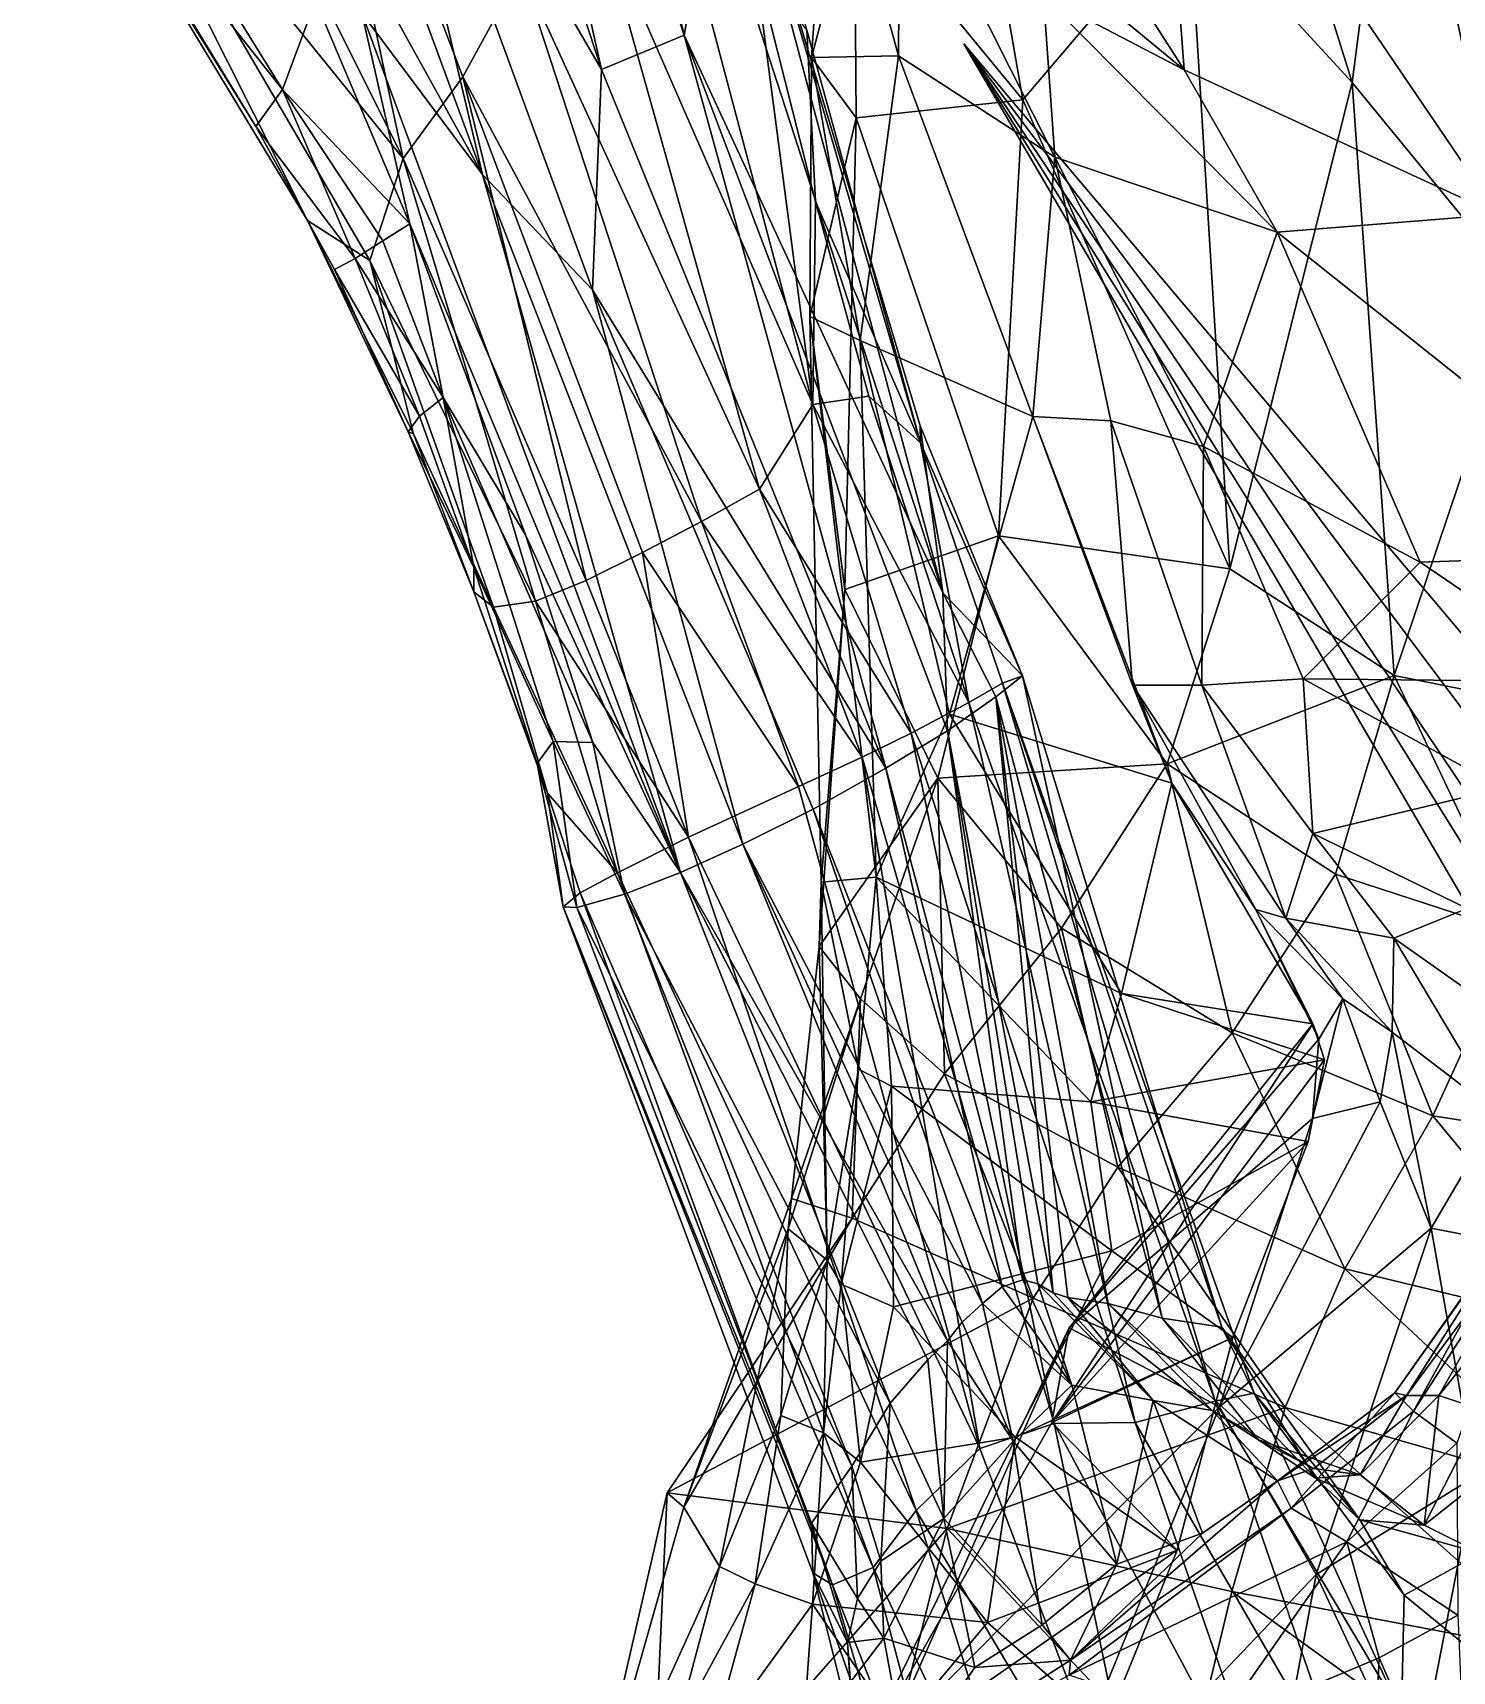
# Model space of a CAD drawing. Extents: x -0.45 to 0.39, y -1.3 to 2.18.
# Drawn here: x -0.1525 to -0.0377, y -0.9004 to -0.7678 of the extents above; entities that cross this region are included whole.
import ezdxf

# ---------------------------------------------------------------- set-up
doc = ezdxf.new("R2010")
doc.units = 0

msp = doc.modelspace()

# ---------------------------------------------------------------- linework, layer by layer
for points in [[(-0.13079, -0.69668, 0.89547), (-0.12252, -0.69933, 0.89982), (-0.1065, -0.77083, 0.8779)], [(-0.1065, -0.77083, 0.8779), (-0.12603, -0.7373, 0.8781), (-0.13079, -0.69668, 0.89547)], [(-0.12252, -0.69933, 0.89982), (-0.116, -0.69945, 0.90641), (-0.0998, -0.76805, 0.88312)], [(-0.0998, -0.76805, 0.88312), (-0.1065, -0.77083, 0.8779), (-0.12252, -0.69933, 0.89982)], [(-0.0976, -0.75547, 0.89283), (-0.0998, -0.76805, 0.88312), (-0.116, -0.69945, 0.90641)], [(-0.04169, -0.74041, 1.60388), (-0.06027, -0.72541, 1.56355), (-0.04576, -0.77188, 1.62273)], [(-0.04576, -0.77188, 1.62273), (-0.06027, -0.72541, 1.56355), (-0.05899, -0.75746, 1.5904)], [(-0.08504, -0.73078, 1.3444), (-0.06152, -0.74203, 1.34262), (-0.05936, -0.77084, 1.3861)], [(-0.07511, -0.75785, 1.38308), (-0.08504, -0.73078, 1.3444), (-0.05936, -0.77084, 1.3861)], [(-0.14394, -0.73517, 0.94683), (-0.14965, -0.74453, 0.93439), (-0.12255, -0.77801, 0.93401)], [(-0.14394, -0.73517, 0.94683), (-0.12255, -0.77801, 0.93401), (-0.13192, -0.73424, 0.95139)], [(-0.13192, -0.73424, 0.95139), (-0.11771, -0.77142, 0.93859), (-0.11301, -0.76275, 0.94112)], [(-0.11771, -0.77142, 0.93859), (-0.13192, -0.73424, 0.95139), (-0.12255, -0.77801, 0.93401)], [(-0.12603, -0.7373, 0.8781), (-0.11613, -0.7793, 0.87715), (-0.12849, -0.74568, 0.88369)], [(-0.12603, -0.7373, 0.8781), (-0.10723, -0.78865, 0.8742), (-0.11613, -0.7793, 0.87715)], [(-0.12603, -0.7373, 0.8781), (-0.1065, -0.77083, 0.8779), (-0.10723, -0.78865, 0.8742)], [(-0.03192, -0.78878, 1.66042), (-0.04169, -0.74041, 1.60388), (-0.04576, -0.77188, 1.62273)], [(-0.02281, -0.75141, 1.62793), (-0.04169, -0.74041, 1.60388), (-0.03192, -0.78878, 1.66042)], [(-0.04037, -0.75198, 1.33801), (-0.03398, -0.78256, 1.36514), (-0.06152, -0.74203, 1.34262)], [(-0.05936, -0.77084, 1.3861), (-0.06152, -0.74203, 1.34262), (-0.03398, -0.78256, 1.36514)], [(-0.15251, -0.74626, 0.9243), (-0.13028, -0.78303, 0.91815), (-0.14965, -0.74453, 0.93439)], [(-0.12525, -0.78627, 0.92565), (-0.14965, -0.74453, 0.93439), (-0.13028, -0.78303, 0.91815)], [(-0.14965, -0.74453, 0.93439), (-0.12525, -0.78627, 0.92565), (-0.12255, -0.77801, 0.93401)], [(-0.0976, -0.75547, 0.89283), (-0.0972, -0.74444, 0.90475), (-0.07888, -0.81314, 0.8894)], [(-0.08989, -0.76765, 0.91044), (-0.08069, -0.80101, 0.90463), (-0.0972, -0.74444, 0.90475)], [(-0.08071, -0.79964, 0.89707), (-0.0972, -0.74444, 0.90475), (-0.08069, -0.80101, 0.90463)], [(-0.0972, -0.74444, 0.90475), (-0.08071, -0.79964, 0.89707), (-0.07888, -0.81314, 0.8894)], [(-0.14895, -0.74564, 0.90642), (-0.1323, -0.77243, 0.89829), (-0.14952, -0.75067, 0.91417)], [(-0.1323, -0.77243, 0.89829), (-0.14895, -0.74564, 0.90642), (-0.12963, -0.76526, 0.8879)], [(-0.12849, -0.74568, 0.88369), (-0.11613, -0.7793, 0.87715), (-0.13268, -0.74943, 0.88651)], [(-0.14952, -0.75067, 0.91417), (-0.13446, -0.77543, 0.91007), (-0.15251, -0.74626, 0.9243)], [(-0.13028, -0.78303, 0.91815), (-0.15251, -0.74626, 0.9243), (-0.13446, -0.77543, 0.91007)], [(-0.07242, -0.77326, 1.59214), (-0.07685, -0.74778, 1.54614), (-0.08604, -0.75668, 1.5349)], [(-0.05899, -0.75746, 1.5904), (-0.07685, -0.74778, 1.54614), (-0.07242, -0.77326, 1.59214)], [(-0.11613, -0.7793, 0.87715), (-0.12588, -0.76625, 0.8835), (-0.13268, -0.74943, 0.88651)], [(-0.08951, -0.76986, 1.51314), (-0.0881, -0.74921, 1.46457), (-0.08248, -0.76972, 1.46704)], [(-0.08604, -0.75668, 1.5349), (-0.0881, -0.74921, 1.46457), (-0.08951, -0.76986, 1.51314)], [(-0.0881, -0.74921, 1.46457), (-0.08236, -0.75301, 1.42929), (-0.08248, -0.76972, 1.46704)], [(-0.13446, -0.77543, 0.91007), (-0.14952, -0.75067, 0.91417), (-0.1323, -0.77243, 0.89829)], [(-0.03398, -0.78256, 1.36514), (-0.04037, -0.75198, 1.33801), (0, -0.76165, 1.33286)], [(-0.08248, -0.76972, 1.46704), (-0.08236, -0.75301, 1.42929), (-0.06983, -0.77791, 1.43885)], [(-0.08236, -0.75301, 1.42929), (-0.07073, -0.7649, 1.40749), (-0.06983, -0.77791, 1.43885)], [(-0.0976, -0.75547, 0.89283), (-0.07888, -0.81314, 0.8894), (-0.0998, -0.76805, 0.88312)], [(-0.0859, -0.77472, 1.56601), (-0.08604, -0.75668, 1.5349), (-0.08951, -0.76986, 1.51314)], [(-0.07242, -0.77326, 1.59214), (-0.08604, -0.75668, 1.5349), (-0.0859, -0.77472, 1.56601)], [(-0.10686, -0.75801, 0.93901), (-0.11301, -0.76275, 0.94112), (-0.09371, -0.80477, 0.92249)], [(-0.10019, -0.75724, 0.93203), (-0.10686, -0.75801, 0.93901), (-0.08939, -0.79791, 0.91919)], [(-0.10686, -0.75801, 0.93901), (-0.09371, -0.80477, 0.92249), (-0.08939, -0.79791, 0.91919)], [(-0.10019, -0.75724, 0.93203), (-0.08939, -0.79791, 0.91919), (-0.09412, -0.76196, 0.92163)], [(-0.07511, -0.75785, 1.38308), (-0.05936, -0.77084, 1.3861), (-0.07073, -0.7649, 1.40749)], [(-0.05566, -0.81122, 1.64477), (-0.05899, -0.75746, 1.5904), (-0.07242, -0.77326, 1.59214)], [(-0.04576, -0.77188, 1.62273), (-0.05899, -0.75746, 1.5904), (-0.05566, -0.81122, 1.64477)], [(-0.08918, -0.7815, 0.91489), (-0.09412, -0.76196, 0.92163), (-0.08939, -0.79791, 0.91919)], [(-0.09412, -0.76196, 0.92163), (-0.08918, -0.7815, 0.91489), (-0.08989, -0.76765, 0.91044)], [(-0.11301, -0.76275, 0.94112), (-0.11771, -0.77142, 0.93859), (-0.0984, -0.80739, 0.92438)], [(-0.11301, -0.76275, 0.94112), (-0.0984, -0.80739, 0.92438), (-0.09371, -0.80477, 0.92249)], [(-0.12963, -0.76526, 0.8879), (-0.122, -0.78329, 0.88596), (-0.1323, -0.77243, 0.89829)], [(-0.12588, -0.76625, 0.8835), (-0.122, -0.78329, 0.88596), (-0.12963, -0.76526, 0.8879)], [(-0.07073, -0.7649, 1.40749), (-0.05183, -0.78398, 1.40686), (-0.06983, -0.77791, 1.43885)], [(-0.05183, -0.78398, 1.40686), (-0.07073, -0.7649, 1.40749), (-0.05936, -0.77084, 1.3861)], [(-0.12588, -0.76625, 0.8835), (-0.10011, -0.83577, 0.88112), (-0.122, -0.78329, 0.88596)], [(-0.11613, -0.7793, 0.87715), (-0.10011, -0.83577, 0.88112), (-0.12588, -0.76625, 0.8835)], [(-0.0998, -0.76805, 0.88312), (-0.08351, -0.82734, 0.87908), (-0.1065, -0.77083, 0.8779)], [(-0.07852, -0.8243, 0.88358), (-0.0998, -0.76805, 0.88312), (-0.07888, -0.81314, 0.8894)], [(-0.07852, -0.8243, 0.88358), (-0.08351, -0.82734, 0.87908), (-0.0998, -0.76805, 0.88312)], [(-0.08069, -0.80101, 0.90463), (-0.08989, -0.76765, 0.91044), (-0.08918, -0.7815, 0.91489)], [(-0.0859, -0.77472, 1.56601), (-0.08951, -0.76986, 1.51314), (-0.08965, -0.79081, 1.55237)], [(-0.08965, -0.79081, 1.55237), (-0.08951, -0.76986, 1.51314), (-0.08558, -0.79273, 1.52582)], [(-0.08951, -0.76986, 1.51314), (-0.08248, -0.76972, 1.46704), (-0.08558, -0.79273, 1.52582)], [(-0.08558, -0.79273, 1.52582), (-0.08248, -0.76972, 1.46704), (-0.07161, -0.7989, 1.48733)], [(-0.08248, -0.76972, 1.46704), (-0.06983, -0.77791, 1.43885), (-0.07161, -0.7989, 1.48733)], [(-0.07719, -0.76875, 0.78691), (-0.0258, -0.84528, 0.85512), (-0.02777, -0.85336, 0.86188)], [(-0.07719, -0.76875, 0.78691), (-0.02777, -0.85336, 0.86188), (-0.02392, -0.85425, 0.86665)], [(-0.01964, -0.84554, 0.86524), (-0.07719, -0.76875, 0.78691), (-0.02392, -0.85425, 0.86665)], [(-0.07719, -0.76875, 0.78691), (-0.01817, -0.83866, 0.8582), (-0.0258, -0.84528, 0.85512)], [(-0.01817, -0.83866, 0.8582), (-0.07719, -0.76875, 0.78691), (-0.01964, -0.84554, 0.86524)], [(-0.08351, -0.82734, 0.87908), (-0.10723, -0.78865, 0.8742), (-0.1065, -0.77083, 0.8779)], [(-0.05936, -0.77084, 1.3861), (-0.03398, -0.78256, 1.36514), (-0.05183, -0.78398, 1.40686)], [(-0.1323, -0.77243, 0.89829), (-0.12644, -0.7861, 0.89958), (-0.13446, -0.77543, 0.91007)], [(-0.12644, -0.7861, 0.89958), (-0.1323, -0.77243, 0.89829), (-0.12419, -0.78468, 0.89193)], [(-0.122, -0.78329, 0.88596), (-0.12419, -0.78468, 0.89193), (-0.1323, -0.77243, 0.89829)], [(-0.12255, -0.77801, 0.93401), (-0.10775, -0.81214, 0.92314), (-0.11771, -0.77142, 0.93859)], [(-0.11771, -0.77142, 0.93859), (-0.10319, -0.80988, 0.92468), (-0.0984, -0.80739, 0.92438)], [(-0.10319, -0.80988, 0.92468), (-0.11771, -0.77142, 0.93859), (-0.10775, -0.81214, 0.92314)], [(-0.04238, -0.81984, 1.66869), (-0.04576, -0.77188, 1.62273), (-0.05566, -0.81122, 1.64477)], [(-0.03192, -0.78878, 1.66042), (-0.04576, -0.77188, 1.62273), (-0.04238, -0.81984, 1.66869)], [(-0.07439, -0.80853, 1.61993), (-0.07242, -0.77326, 1.59214), (-0.0859, -0.77472, 1.56601)], [(-0.05566, -0.81122, 1.64477), (-0.07242, -0.77326, 1.59214), (-0.07439, -0.80853, 1.61993)], [(-0.08681, -0.81289, 1.597), (-0.0859, -0.77472, 1.56601), (-0.08965, -0.79081, 1.55237)], [(-0.07439, -0.80853, 1.61993), (-0.0859, -0.77472, 1.56601), (-0.08681, -0.81289, 1.597)], [(-0.1281, -0.787, 0.90826), (-0.13446, -0.77543, 0.91007), (-0.12644, -0.7861, 0.89958)], [(-0.13446, -0.77543, 0.91007), (-0.1281, -0.787, 0.90826), (-0.13028, -0.78303, 0.91815)], [(-0.07161, -0.7989, 1.48733), (-0.06983, -0.77791, 1.43885), (-0.0653, -0.79923, 1.47053)], [(-0.05781, -0.8013, 1.45685), (-0.06983, -0.77791, 1.43885), (-0.05183, -0.78398, 1.40686)], [(-0.05781, -0.8013, 1.45685), (-0.0653, -0.79923, 1.47053), (-0.06983, -0.77791, 1.43885)], [(-0.12525, -0.78627, 0.92565), (-0.11184, -0.81383, 0.9196), (-0.12255, -0.77801, 0.93401)], [(-0.10775, -0.81214, 0.92314), (-0.12255, -0.77801, 0.93401), (-0.11184, -0.81383, 0.9196)], [(-0.09507, -0.83347, 0.87758), (-0.10011, -0.83577, 0.88112), (-0.11613, -0.7793, 0.87715)], [(-0.10723, -0.78865, 0.8742), (-0.09507, -0.83347, 0.87758), (-0.11613, -0.7793, 0.87715)], [(-0.08918, -0.7815, 0.91489), (-0.08939, -0.79791, 0.91919), (-0.08487, -0.79723, 0.91296)], [(-0.08918, -0.7815, 0.91489), (-0.08487, -0.79723, 0.91296), (-0.08069, -0.80101, 0.90463)], [(-0.13028, -0.78303, 0.91815), (-0.12172, -0.80028, 0.91435), (-0.12525, -0.78627, 0.92565)], [(-0.12172, -0.80028, 0.91435), (-0.13028, -0.78303, 0.91815), (-0.12214, -0.80014, 0.90628)], [(-0.1281, -0.787, 0.90826), (-0.12214, -0.80014, 0.90628), (-0.13028, -0.78303, 0.91815)], [(-0.01923, -0.80994, 1.41008), (-0.05183, -0.78398, 1.40686), (-0.03398, -0.78256, 1.36514)], [(-0.122, -0.78329, 0.88596), (-0.1193, -0.79736, 0.89068), (-0.12419, -0.78468, 0.89193)], [(-0.122, -0.78329, 0.88596), (-0.11264, -0.80847, 0.88391), (-0.1193, -0.79736, 0.89068)], [(-0.122, -0.78329, 0.88596), (-0.10011, -0.83577, 0.88112), (-0.11264, -0.80847, 0.88391)], [(-0.05781, -0.8013, 1.45685), (-0.05183, -0.78398, 1.40686), (-0.04026, -0.81066, 1.435)], [(-0.01923, -0.80994, 1.41008), (-0.04026, -0.81066, 1.435), (-0.05183, -0.78398, 1.40686)], [(-0.12419, -0.78468, 0.89193), (-0.1193, -0.79736, 0.89068), (-0.12644, -0.7861, 0.89958)], [(-0.12644, -0.7861, 0.89958), (-0.12123, -0.79887, 0.89812), (-0.1281, -0.787, 0.90826)], [(-0.12214, -0.80014, 0.90628), (-0.1281, -0.787, 0.90826), (-0.12123, -0.79887, 0.89812)], [(-0.12123, -0.79887, 0.89812), (-0.12644, -0.7861, 0.89958), (-0.1193, -0.79736, 0.89068)], [(-0.12172, -0.80028, 0.91435), (-0.11524, -0.8143, 0.91326), (-0.12525, -0.78627, 0.92565)], [(-0.11184, -0.81383, 0.9196), (-0.12525, -0.78627, 0.92565), (-0.11524, -0.8143, 0.91326)], [(-0.08351, -0.82734, 0.87908), (-0.08938, -0.83064, 0.87687), (-0.10723, -0.78865, 0.8742)], [(-0.08938, -0.83064, 0.87687), (-0.09507, -0.83347, 0.87758), (-0.10723, -0.78865, 0.8742)], [(-0.0288, -0.82257, 1.68985), (-0.03192, -0.78878, 1.66042), (-0.04238, -0.81984, 1.66869)], [(-0.08873, -0.83654, 1.5879), (-0.08965, -0.79081, 1.55237), (-0.08429, -0.83615, 1.56499)], [(-0.08965, -0.79081, 1.55237), (-0.08558, -0.79273, 1.52582), (-0.08429, -0.83615, 1.56499)], [(-0.08681, -0.81289, 1.597), (-0.08965, -0.79081, 1.55237), (-0.08873, -0.83654, 1.5879)], [(-0.07161, -0.7989, 1.48733), (-0.07835, -0.82296, 1.53709), (-0.08558, -0.79273, 1.52582)], [(-0.08429, -0.83615, 1.56499), (-0.08558, -0.79273, 1.52582), (-0.07835, -0.82296, 1.53709)], [(-0.11683, -0.81111, 0.89848), (-0.12123, -0.79887, 0.89812), (-0.1193, -0.79736, 0.89068)], [(-0.11264, -0.80847, 0.88391), (-0.1072, -0.82525, 0.88566), (-0.1193, -0.79736, 0.89068)], [(-0.1072, -0.82525, 0.88566), (-0.1104, -0.82517, 0.89192), (-0.1193, -0.79736, 0.89068)], [(-0.1193, -0.79736, 0.89068), (-0.1104, -0.82517, 0.89192), (-0.11683, -0.81111, 0.89848)], [(-0.08487, -0.79723, 0.91296), (-0.08939, -0.79791, 0.91919), (-0.07678, -0.82203, 0.91036)], [(-0.08487, -0.79723, 0.91296), (-0.07678, -0.82203, 0.91036), (-0.08069, -0.80101, 0.90463)], [(-0.12123, -0.79887, 0.89812), (-0.11683, -0.81111, 0.89848), (-0.12214, -0.80014, 0.90628)], [(-0.08939, -0.79791, 0.91919), (-0.09371, -0.80477, 0.92249), (-0.08145, -0.8245, 0.91541)], [(-0.08939, -0.79791, 0.91919), (-0.08145, -0.8245, 0.91541), (-0.07678, -0.82203, 0.91036)], [(-0.06035, -0.82854, 1.5183), (-0.07835, -0.82296, 1.53709), (-0.07161, -0.7989, 1.48733)], [(-0.06355, -0.82063, 1.476), (-0.06035, -0.82854, 1.5183), (-0.07161, -0.7989, 1.48733)], [(-0.0653, -0.79923, 1.47053), (-0.06355, -0.82063, 1.476), (-0.07161, -0.7989, 1.48733)], [(-0.12214, -0.80014, 0.90628), (-0.11683, -0.81308, 0.90599), (-0.12172, -0.80028, 0.91435)], [(-0.11683, -0.81308, 0.90599), (-0.12214, -0.80014, 0.90628), (-0.11683, -0.81111, 0.89848)], [(-0.11524, -0.8143, 0.91326), (-0.12172, -0.80028, 0.91435), (-0.11683, -0.81308, 0.90599)], [(-0.08071, -0.79964, 0.89707), (-0.08069, -0.80101, 0.90463), (-0.07244, -0.81986, 0.89675)], [(-0.08071, -0.79964, 0.89707), (-0.07244, -0.81986, 0.89675), (-0.07888, -0.81314, 0.8894)], [(-0.05794, -0.82062, 1.46094), (-0.0653, -0.79923, 1.47053), (-0.05781, -0.8013, 1.45685)], [(-0.06355, -0.82063, 1.476), (-0.0653, -0.79923, 1.47053), (-0.05794, -0.82062, 1.46094)], [(-0.08069, -0.80101, 0.90463), (-0.07678, -0.82203, 0.91036), (-0.07406, -0.82046, 0.90543)], [(-0.08069, -0.80101, 0.90463), (-0.07406, -0.82046, 0.90543), (-0.07244, -0.81986, 0.89675)], [(-0.04973, -0.8201, 1.44223), (-0.05794, -0.82062, 1.46094), (-0.05781, -0.8013, 1.45685)], [(-0.04026, -0.81066, 1.435), (-0.04973, -0.8201, 1.44223), (-0.05781, -0.8013, 1.45685)], [(-0.09371, -0.80477, 0.92249), (-0.0984, -0.80739, 0.92438), (-0.08541, -0.82645, 0.91811)], [(-0.09371, -0.80477, 0.92249), (-0.08541, -0.82645, 0.91811), (-0.08145, -0.8245, 0.91541)], [(-0.10319, -0.80988, 0.92468), (-0.09056, -0.82882, 0.92058), (-0.0984, -0.80739, 0.92438)], [(-0.0984, -0.80739, 0.92438), (-0.09056, -0.82882, 0.92058), (-0.08541, -0.82645, 0.91811)], [(-0.11264, -0.80847, 0.88391), (-0.10011, -0.83577, 0.88112), (-0.1072, -0.82525, 0.88566)], [(-0.07928, -0.82814, 1.62415), (-0.07439, -0.80853, 1.61993), (-0.08681, -0.81289, 1.597)], [(-0.06073, -0.82697, 1.64921), (-0.07439, -0.80853, 1.61993), (-0.07928, -0.82814, 1.62415)], [(-0.06073, -0.82697, 1.64921), (-0.05566, -0.81122, 1.64477), (-0.07439, -0.80853, 1.61993)], [(-0.10775, -0.81214, 0.92314), (-0.09947, -0.8329, 0.92027), (-0.10319, -0.80988, 0.92468)], [(-0.09056, -0.82882, 0.92058), (-0.10319, -0.80988, 0.92468), (-0.09947, -0.8329, 0.92027)], [(-0.04973, -0.8201, 1.44223), (-0.04026, -0.81066, 1.435), (-0.02603, -0.82035, 1.42506)], [(-0.02603, -0.82035, 1.42506), (-0.04026, -0.81066, 1.435), (-0.01923, -0.80994, 1.41008)], [(-0.1117, -0.82695, 0.89897), (-0.11683, -0.81111, 0.89848), (-0.1104, -0.82517, 0.89192)], [(-0.11683, -0.81111, 0.89848), (-0.1117, -0.82695, 0.89897), (-0.11683, -0.81308, 0.90599)], [(-0.11184, -0.81383, 0.9196), (-0.09947, -0.8329, 0.92027), (-0.10775, -0.81214, 0.92314)], [(-0.05566, -0.81122, 1.64477), (-0.06073, -0.82697, 1.64921), (-0.04238, -0.81984, 1.66869)], [(-0.11683, -0.81308, 0.90599), (-0.11087, -0.82935, 0.90618), (-0.11524, -0.8143, 0.91326)], [(-0.11087, -0.82935, 0.90618), (-0.11683, -0.81308, 0.90599), (-0.1117, -0.82695, 0.89897)], [(-0.07928, -0.82814, 1.62415), (-0.08681, -0.81289, 1.597), (-0.0889, -0.84175, 1.61088)], [(-0.0889, -0.84175, 1.61088), (-0.08681, -0.81289, 1.597), (-0.08873, -0.83654, 1.5879)], [(-0.07461, -0.82155, 0.88944), (-0.07852, -0.8243, 0.88358), (-0.07888, -0.81314, 0.8894)], [(-0.07244, -0.81986, 0.89675), (-0.07461, -0.82155, 0.88944), (-0.07888, -0.81314, 0.8894)], [(-0.11524, -0.8143, 0.91326), (-0.10521, -0.83581, 0.91476), (-0.11184, -0.81383, 0.9196)], [(-0.10521, -0.83581, 0.91476), (-0.11524, -0.8143, 0.91326), (-0.11087, -0.82935, 0.90618)], [(-0.09947, -0.8329, 0.92027), (-0.11184, -0.81383, 0.9196), (-0.10521, -0.83581, 0.91476)], [(-0.07461, -0.82155, 0.88944), (-0.07244, -0.81986, 0.89675), (-0.06115, -0.87182, 0.88919)], [(-0.07244, -0.81986, 0.89675), (-0.07406, -0.82046, 0.90543), (-0.05631, -0.87254, 0.89474)], [(-0.05631, -0.87254, 0.89474), (-0.06115, -0.87182, 0.88919), (-0.07244, -0.81986, 0.89675)], [(-0.04712, -0.83591, 1.67344), (-0.04238, -0.81984, 1.66869), (-0.06073, -0.82697, 1.64921)], [(-0.04973, -0.8201, 1.44223), (-0.04896, -0.83261, 1.44022), (-0.05794, -0.82062, 1.46094)], [(-0.04896, -0.83261, 1.44022), (-0.04973, -0.8201, 1.44223), (-0.03362, -0.82894, 1.42761)], [(-0.04973, -0.8201, 1.44223), (-0.02603, -0.82035, 1.42506), (-0.03362, -0.82894, 1.42761)], [(-0.04712, -0.83591, 1.67344), (-0.03247, -0.84068, 1.6957), (-0.04238, -0.81984, 1.66869)], [(-0.03247, -0.84068, 1.6957), (-0.0288, -0.82257, 1.68985), (-0.04238, -0.81984, 1.66869)], [(-0.07852, -0.8243, 0.88358), (-0.07461, -0.82155, 0.88944), (-0.06995, -0.86977, 0.87793)], [(-0.07406, -0.82046, 0.90543), (-0.07678, -0.82203, 0.91036), (-0.05686, -0.87852, 0.90809)], [(-0.06115, -0.87182, 0.88919), (-0.06552, -0.87063, 0.88514), (-0.07461, -0.82155, 0.88944)], [(-0.06877, -0.87016, 0.8808), (-0.06995, -0.86977, 0.87793), (-0.07461, -0.82155, 0.88944)], [(-0.06552, -0.87063, 0.88514), (-0.06877, -0.87016, 0.8808), (-0.07461, -0.82155, 0.88944)], [(-0.05369, -0.87789, 0.90103), (-0.05631, -0.87254, 0.89474), (-0.07406, -0.82046, 0.90543)], [(-0.05369, -0.87789, 0.90103), (-0.07406, -0.82046, 0.90543), (-0.05686, -0.87852, 0.90809)], [(-0.06355, -0.82063, 1.476), (-0.05794, -0.82062, 1.46094), (-0.05115, -0.83946, 1.45969)], [(-0.06355, -0.82063, 1.476), (-0.05356, -0.83876, 1.49894), (-0.06035, -0.82854, 1.5183)], [(-0.05356, -0.83876, 1.49894), (-0.06355, -0.82063, 1.476), (-0.05115, -0.83946, 1.45969)], [(-0.05794, -0.82062, 1.46094), (-0.04896, -0.83261, 1.44022), (-0.05115, -0.83946, 1.45969)], [(-0.07835, -0.82296, 1.53709), (-0.06442, -0.84557, 1.54643), (-0.08429, -0.83615, 1.56499)], [(-0.07678, -0.82203, 0.91036), (-0.08145, -0.8245, 0.91541), (-0.06333, -0.88027, 0.91257)], [(-0.06442, -0.84557, 1.54643), (-0.07835, -0.82296, 1.53709), (-0.06035, -0.82854, 1.5183)], [(-0.05686, -0.87852, 0.90809), (-0.07678, -0.82203, 0.91036), (-0.06333, -0.88027, 0.91257)], [(-0.08351, -0.82734, 0.87908), (-0.07852, -0.8243, 0.88358), (-0.07241, -0.86871, 0.87366)], [(-0.0712, -0.86904, 0.87539), (-0.07241, -0.86871, 0.87366), (-0.07852, -0.8243, 0.88358)], [(-0.06995, -0.86977, 0.87793), (-0.0712, -0.86904, 0.87539), (-0.07852, -0.8243, 0.88358)], [(-0.1104, -0.82517, 0.89192), (-0.1085, -0.8386, 0.89366), (-0.1117, -0.82695, 0.89897)], [(-0.10463, -0.83752, 0.88584), (-0.1085, -0.8386, 0.89366), (-0.1104, -0.82517, 0.89192)], [(-0.1072, -0.82525, 0.88566), (-0.10463, -0.83752, 0.88584), (-0.1104, -0.82517, 0.89192)], [(-0.1072, -0.82525, 0.88566), (-0.10011, -0.83577, 0.88112), (-0.10463, -0.83752, 0.88584)], [(-0.08145, -0.8245, 0.91541), (-0.08541, -0.82645, 0.91811), (-0.06988, -0.88034, 0.91466)], [(-0.06333, -0.88027, 0.91257), (-0.08145, -0.8245, 0.91541), (-0.06988, -0.88034, 0.91466)], [(-0.1117, -0.82695, 0.89897), (-0.10961, -0.83854, 0.90012), (-0.11087, -0.82935, 0.90618)], [(-0.10961, -0.83854, 0.90012), (-0.1117, -0.82695, 0.89897), (-0.1085, -0.8386, 0.89366)], [(-0.08541, -0.82645, 0.91811), (-0.09056, -0.82882, 0.92058), (-0.0759, -0.88236, 0.91486)], [(-0.06988, -0.88034, 0.91466), (-0.08541, -0.82645, 0.91811), (-0.0759, -0.88236, 0.91486)], [(-0.06929, -0.84028, 1.64778), (-0.06073, -0.82697, 1.64921), (-0.07928, -0.82814, 1.62415)], [(-0.06929, -0.84028, 1.64778), (-0.05549, -0.84875, 1.67256), (-0.06073, -0.82697, 1.64921)], [(-0.05549, -0.84875, 1.67256), (-0.04712, -0.83591, 1.67344), (-0.06073, -0.82697, 1.64921)], [(-0.08351, -0.82734, 0.87908), (-0.0741, -0.86928, 0.87257), (-0.08938, -0.83064, 0.87687)], [(-0.08554, -0.84598, 1.62621), (-0.07928, -0.82814, 1.62415), (-0.0889, -0.84175, 1.61088)], [(-0.08554, -0.84598, 1.62621), (-0.07875, -0.85205, 1.64527), (-0.07928, -0.82814, 1.62415)], [(-0.0741, -0.86928, 0.87257), (-0.08351, -0.82734, 0.87908), (-0.07241, -0.86871, 0.87366)], [(-0.06929, -0.84028, 1.64778), (-0.07928, -0.82814, 1.62415), (-0.07875, -0.85205, 1.64527)], [(-0.10961, -0.83854, 0.90012), (-0.10823, -0.83741, 0.90794), (-0.11087, -0.82935, 0.90618)], [(-0.10823, -0.83741, 0.90794), (-0.10521, -0.83581, 0.91476), (-0.11087, -0.82935, 0.90618)], [(-0.0759, -0.88236, 0.91486), (-0.09056, -0.82882, 0.92058), (-0.09947, -0.8329, 0.92027)], [(-0.06442, -0.84557, 1.54643), (-0.06035, -0.82854, 1.5183), (-0.04895, -0.848, 1.52695)], [(-0.06035, -0.82854, 1.5183), (-0.05356, -0.83876, 1.49894), (-0.04895, -0.848, 1.52695)], [(-0.03646, -0.83867, 1.42795), (-0.04896, -0.83261, 1.44022), (-0.03362, -0.82894, 1.42761)], [(-0.08938, -0.83064, 0.87687), (-0.07568, -0.87063, 0.87262), (-0.09507, -0.83347, 0.87758)], [(-0.07568, -0.87063, 0.87262), (-0.08938, -0.83064, 0.87687), (-0.0741, -0.86928, 0.87257)], [(-0.08105, -0.88737, 0.91284), (-0.09947, -0.8329, 0.92027), (-0.10521, -0.83581, 0.91476)], [(-0.09507, -0.83347, 0.87758), (-0.0785, -0.87364, 0.87571), (-0.10011, -0.83577, 0.88112)], [(-0.08105, -0.88737, 0.91284), (-0.0759, -0.88236, 0.91486), (-0.09947, -0.8329, 0.92027)], [(-0.0785, -0.87364, 0.87571), (-0.09507, -0.83347, 0.87758), (-0.07731, -0.87214, 0.87392)], [(-0.07731, -0.87214, 0.87392), (-0.09507, -0.83347, 0.87758), (-0.07568, -0.87063, 0.87262)], [(-0.04896, -0.83261, 1.44022), (-0.04241, -0.84107, 1.44532), (-0.05115, -0.83946, 1.45969)], [(-0.04241, -0.84107, 1.44532), (-0.04896, -0.83261, 1.44022), (-0.03646, -0.83867, 1.42795)], [(-0.08451, -0.89198, 0.90867), (-0.10521, -0.83581, 0.91476), (-0.10823, -0.83741, 0.90794)], [(-0.08451, -0.89198, 0.90867), (-0.08105, -0.88737, 0.91284), (-0.10521, -0.83581, 0.91476)], [(-0.10011, -0.83577, 0.88112), (-0.08314, -0.8787, 0.88147), (-0.10463, -0.83752, 0.88584)], [(-0.0801, -0.87518, 0.87829), (-0.10011, -0.83577, 0.88112), (-0.0785, -0.87364, 0.87571)], [(-0.08314, -0.8787, 0.88147), (-0.10011, -0.83577, 0.88112), (-0.0801, -0.87518, 0.87829)], [(-0.08429, -0.83615, 1.56499), (-0.0857, -0.85167, 1.57963), (-0.08873, -0.83654, 1.5879)], [(-0.08303, -0.85305, 1.56828), (-0.0857, -0.85167, 1.57963), (-0.08429, -0.83615, 1.56499)], [(-0.06691, -0.85433, 1.55913), (-0.08303, -0.85305, 1.56828), (-0.08429, -0.83615, 1.56499)], [(-0.06442, -0.84557, 1.54643), (-0.06691, -0.85433, 1.55913), (-0.08429, -0.83615, 1.56499)], [(-0.05549, -0.84875, 1.67256), (-0.03924, -0.85545, 1.69659), (-0.04712, -0.83591, 1.67344)], [(-0.03924, -0.85545, 1.69659), (-0.03247, -0.84068, 1.6957), (-0.04712, -0.83591, 1.67344)], [(-0.08782, -0.89339, 0.90517), (-0.10823, -0.83741, 0.90794), (-0.10961, -0.83854, 0.90012)], [(-0.10463, -0.83752, 0.88584), (-0.08626, -0.8838, 0.88361), (-0.1085, -0.8386, 0.89366)], [(-0.08782, -0.89339, 0.90517), (-0.08451, -0.89198, 0.90867), (-0.10823, -0.83741, 0.90794)], [(-0.08626, -0.8838, 0.88361), (-0.10463, -0.83752, 0.88584), (-0.08314, -0.8787, 0.88147)], [(-0.0889, -0.84175, 1.61088), (-0.08873, -0.83654, 1.5879), (-0.08825, -0.86713, 1.59426)], [(-0.08825, -0.86713, 1.59426), (-0.08873, -0.83654, 1.5879), (-0.0857, -0.85167, 1.57963)], [(-0.0894, -0.89243, 0.89325), (-0.10961, -0.83854, 0.90012), (-0.0895, -0.88841, 0.88664)], [(-0.1085, -0.8386, 0.89366), (-0.0895, -0.88841, 0.88664), (-0.10961, -0.83854, 0.90012)], [(-0.0894, -0.89243, 0.89325), (-0.08782, -0.89339, 0.90517), (-0.10961, -0.83854, 0.90012)], [(-0.0895, -0.88841, 0.88664), (-0.1085, -0.8386, 0.89366), (-0.08626, -0.8838, 0.88361)], [(-0.05356, -0.83876, 1.49894), (-0.04847, -0.84926, 1.51205), (-0.04895, -0.848, 1.52695)], [(-0.04652, -0.84599, 1.48803), (-0.05356, -0.83876, 1.49894), (-0.05115, -0.83946, 1.45969)], [(-0.04847, -0.84926, 1.51205), (-0.05356, -0.83876, 1.49894), (-0.04652, -0.84599, 1.48803)], [(-0.04241, -0.84107, 1.44532), (-0.03646, -0.83867, 1.42795), (-0.03094, -0.84918, 1.44412)], [(-0.04253, -0.84869, 1.4758), (-0.04652, -0.84599, 1.48803), (-0.05115, -0.83946, 1.45969)], [(-0.04241, -0.84107, 1.44532), (-0.04253, -0.84869, 1.4758), (-0.05115, -0.83946, 1.45969)], [(-0.07875, -0.85205, 1.64527), (-0.06474, -0.85961, 1.67044), (-0.06929, -0.84028, 1.64778)], [(-0.06474, -0.85961, 1.67044), (-0.05549, -0.84875, 1.67256), (-0.06929, -0.84028, 1.64778)], [(-0.04241, -0.84107, 1.44532), (-0.03393, -0.85526, 1.46155), (-0.04253, -0.84869, 1.4758)], [(-0.03393, -0.85526, 1.46155), (-0.04241, -0.84107, 1.44532), (-0.03094, -0.84918, 1.44412)], [(-0.03924, -0.85545, 1.69659), (-0.0207, -0.85835, 1.71553), (-0.03247, -0.84068, 1.6957)], [(-0.08554, -0.84598, 1.62621), (-0.0889, -0.84175, 1.61088), (-0.0914, -0.86459, 1.61462)], [(-0.0914, -0.86459, 1.61462), (-0.0889, -0.84175, 1.61088), (-0.08825, -0.86713, 1.59426)], [(-0.09112, -0.86213, 1.62868), (-0.08554, -0.84598, 1.62621), (-0.0914, -0.86459, 1.61462)], [(-0.09112, -0.86213, 1.62868), (-0.08621, -0.86372, 1.64581), (-0.08554, -0.84598, 1.62621)], [(-0.07875, -0.85205, 1.64527), (-0.08554, -0.84598, 1.62621), (-0.08621, -0.86372, 1.64581)], [(-0.04802, -0.85091, 1.53976), (-0.06691, -0.85433, 1.55913), (-0.06442, -0.84557, 1.54643)], [(-0.04802, -0.85091, 1.53976), (-0.06442, -0.84557, 1.54643), (-0.04895, -0.848, 1.52695)], [(-0.04847, -0.84926, 1.51205), (-0.04652, -0.84599, 1.48803), (-0.04899, -0.85567, 1.49919)], [(-0.04652, -0.84599, 1.48803), (-0.04351, -0.85431, 1.48782), (-0.04899, -0.85567, 1.49919)], [(-0.04351, -0.85431, 1.48782), (-0.04652, -0.84599, 1.48803), (-0.04253, -0.84869, 1.4758)], [(-0.04895, -0.848, 1.52695), (-0.06868, -0.87261, 1.51789), (-0.07008, -0.88027, 1.55145)], [(-0.04802, -0.85091, 1.53976), (-0.04895, -0.848, 1.52695), (-0.07008, -0.88027, 1.55145)], [(-0.04895, -0.848, 1.52695), (-0.04847, -0.84926, 1.51205), (-0.06868, -0.87261, 1.51789)], [(-0.04847, -0.84926, 1.51205), (-0.04899, -0.85567, 1.49919), (-0.06868, -0.87261, 1.51789)], [(-0.06474, -0.85961, 1.67044), (-0.04636, -0.86783, 1.69549), (-0.05549, -0.84875, 1.67256)], [(-0.04636, -0.86783, 1.69549), (-0.03924, -0.85545, 1.69659), (-0.05549, -0.84875, 1.67256)], [(-0.04351, -0.85431, 1.48782), (-0.04253, -0.84869, 1.4758), (-0.03937, -0.86455, 1.47709)], [(-0.04253, -0.84869, 1.4758), (-0.03393, -0.85526, 1.46155), (-0.03937, -0.86455, 1.47709)], [(-0.0857, -0.85167, 1.57963), (-0.08711, -0.86907, 1.58231), (-0.08825, -0.86713, 1.59426)], [(-0.08711, -0.86907, 1.58231), (-0.0857, -0.85167, 1.57963), (-0.08303, -0.85305, 1.56828)], [(-0.08621, -0.86372, 1.64581), (-0.07159, -0.87019, 1.67004), (-0.07875, -0.85205, 1.64527)], [(-0.07159, -0.87019, 1.67004), (-0.06474, -0.85961, 1.67044), (-0.07875, -0.85205, 1.64527)], [(-0.04933, -0.85753, 1.55143), (-0.04802, -0.85091, 1.53976), (-0.07008, -0.88027, 1.55145)], [(-0.06691, -0.85433, 1.55913), (-0.04802, -0.85091, 1.53976), (-0.04933, -0.85753, 1.55143)], [(-0.08711, -0.86907, 1.58231), (-0.08303, -0.85305, 1.56828), (-0.08287, -0.87091, 1.5717)], [(-0.08303, -0.85305, 1.56828), (-0.06522, -0.86636, 1.56109), (-0.08287, -0.87091, 1.5717)], [(-0.08303, -0.85305, 1.56828), (-0.06691, -0.85433, 1.55913), (-0.06522, -0.86636, 1.56109)], [(-0.06522, -0.86636, 1.56109), (-0.06691, -0.85433, 1.55913), (-0.04933, -0.85753, 1.55143)], [(-0.04351, -0.85431, 1.48782), (-0.03937, -0.86455, 1.47709), (-0.0565, -0.879, 1.48911)], [(-0.04899, -0.85567, 1.49919), (-0.04351, -0.85431, 1.48782), (-0.0565, -0.879, 1.48911)], [(-0.04899, -0.85567, 1.49919), (-0.0565, -0.879, 1.48911), (-0.06868, -0.87261, 1.51789)], [(-0.04636, -0.86783, 1.69549), (-0.02469, -0.87307, 1.71671), (-0.03924, -0.85545, 1.69659)], [(-0.03393, -0.85526, 1.46155), (-0.03067, -0.86624, 1.47106), (-0.03937, -0.86455, 1.47709)], [(-0.02469, -0.87307, 1.71671), (-0.0207, -0.85835, 1.71553), (-0.03924, -0.85545, 1.69659)], [(-0.04933, -0.85753, 1.55143), (-0.07008, -0.88027, 1.55145), (-0.05544, -0.87339, 1.56069)], [(-0.05544, -0.87339, 1.56069), (-0.06522, -0.86636, 1.56109), (-0.04933, -0.85753, 1.55143)], [(-0.07159, -0.87019, 1.67004), (-0.05119, -0.87905, 1.69435), (-0.06474, -0.85961, 1.67044)], [(-0.05119, -0.87905, 1.69435), (-0.04636, -0.86783, 1.69549), (-0.06474, -0.85961, 1.67044)], [(-0.09112, -0.86213, 1.62868), (-0.09984, -0.8871, 1.63483), (-0.08621, -0.86372, 1.64581)], [(-0.09984, -0.8871, 1.63483), (-0.09112, -0.86213, 1.62868), (-0.0914, -0.86459, 1.61462)], [(-0.10119, -0.88594, 1.65504), (-0.08621, -0.86372, 1.64581), (-0.09984, -0.8871, 1.63483)], [(-0.07159, -0.87019, 1.67004), (-0.08621, -0.86372, 1.64581), (-0.10119, -0.88594, 1.65504)], [(-0.032, -0.86332, 0.85186), (-0.04232, -0.87785, 0.85782), (-0.03168, -0.86276, 0.85687)], [(-0.04137, -0.87808, 0.86376), (-0.03168, -0.86276, 0.85687), (-0.04232, -0.87785, 0.85782)], [(-0.04232, -0.87785, 0.85782), (-0.032, -0.86332, 0.85186), (-0.04082, -0.87933, 0.85266)], [(-0.03168, -0.86276, 0.85687), (-0.04137, -0.87808, 0.86376), (-0.03009, -0.86282, 0.86159)], [(-0.03876, -0.87807, 0.87225), (-0.03009, -0.86282, 0.86159), (-0.04137, -0.87808, 0.86376)], [(-0.03111, -0.86432, 0.8471), (-0.04082, -0.87933, 0.85266), (-0.032, -0.86332, 0.85186)], [(-0.03009, -0.86282, 0.86159), (-0.03876, -0.87807, 0.87225), (-0.02704, -0.8635, 0.86531)], [(-0.03518, -0.87925, 0.87786), (-0.02704, -0.8635, 0.86531), (-0.03876, -0.87807, 0.87225)], [(-0.09695, -0.8919, 1.61573), (-0.09984, -0.8871, 1.63483), (-0.0914, -0.86459, 1.61462)], [(-0.09695, -0.8919, 1.61573), (-0.0914, -0.86459, 1.61462), (-0.092, -0.8797, 1.6052)], [(-0.08825, -0.86713, 1.59426), (-0.092, -0.8797, 1.6052), (-0.0914, -0.86459, 1.61462)], [(-0.03937, -0.86455, 1.47709), (-0.04869, -0.89255, 1.46736), (-0.0565, -0.879, 1.48911)], [(-0.03581, -0.88462, 1.46647), (-0.04869, -0.89255, 1.46736), (-0.03937, -0.86455, 1.47709)], [(-0.04082, -0.87933, 0.85266), (-0.03111, -0.86432, 0.8471), (-0.0373, -0.88194, 0.84888)], [(-0.03937, -0.86455, 1.47709), (-0.03067, -0.86624, 1.47106), (-0.03581, -0.88462, 1.46647)], [(-0.06522, -0.86636, 1.56109), (-0.07302, -0.88145, 1.57048), (-0.08287, -0.87091, 1.5717)], [(-0.05544, -0.87339, 1.56069), (-0.07302, -0.88145, 1.57048), (-0.06522, -0.86636, 1.56109)], [(-0.08854, -0.8811, 1.59223), (-0.092, -0.8797, 1.6052), (-0.08825, -0.86713, 1.59426)], [(-0.08711, -0.86907, 1.58231), (-0.08854, -0.8811, 1.59223), (-0.08825, -0.86713, 1.59426)], [(-0.05119, -0.87905, 1.69435), (-0.02695, -0.88599, 1.71761), (-0.04636, -0.86783, 1.69549)], [(-0.02695, -0.88599, 1.71761), (-0.02469, -0.87307, 1.71671), (-0.04636, -0.86783, 1.69549)], [(-0.08854, -0.8811, 1.59223), (-0.08711, -0.86907, 1.58231), (-0.08555, -0.88346, 1.58126)], [(-0.08555, -0.88346, 1.58126), (-0.08711, -0.86907, 1.58231), (-0.08287, -0.87091, 1.5717)], [(-0.0741, -0.86928, 0.87257), (-0.06845, -0.87725, 0.87398), (-0.07568, -0.87063, 0.87262)], [(-0.0741, -0.86928, 0.87257), (-0.07241, -0.86871, 0.87366), (-0.06845, -0.87725, 0.87398)], [(-0.07241, -0.86871, 0.87366), (-0.0712, -0.86904, 0.87539), (-0.06845, -0.87725, 0.87398)], [(-0.06187, -0.87849, 0.87379), (-0.06845, -0.87725, 0.87398), (-0.0712, -0.86904, 0.87539)], [(-0.0712, -0.86904, 0.87539), (-0.06995, -0.86977, 0.87793), (-0.06187, -0.87849, 0.87379)], [(-0.07854, -0.88882, 1.67392), (-0.07159, -0.87019, 1.67004), (-0.10119, -0.88594, 1.65504)], [(-0.05119, -0.87905, 1.69435), (-0.07159, -0.87019, 1.67004), (-0.07854, -0.88882, 1.67392)], [(-0.07568, -0.87063, 0.87262), (-0.07319, -0.88176, 0.87255), (-0.07731, -0.87214, 0.87392)], [(-0.07319, -0.88176, 0.87255), (-0.07568, -0.87063, 0.87262), (-0.06845, -0.87725, 0.87398)], [(-0.06995, -0.86977, 0.87793), (-0.06877, -0.87016, 0.8808), (-0.06187, -0.87849, 0.87379)], [(-0.0571, -0.8793, 0.87565), (-0.06187, -0.87849, 0.87379), (-0.06877, -0.87016, 0.8808)], [(-0.06877, -0.87016, 0.8808), (-0.06552, -0.87063, 0.88514), (-0.0571, -0.8793, 0.87565)], [(-0.06552, -0.87063, 0.88514), (-0.06115, -0.87182, 0.88919), (-0.05334, -0.88167, 0.8788)], [(-0.05334, -0.88167, 0.8788), (-0.0571, -0.8793, 0.87565), (-0.06552, -0.87063, 0.88514)], [(-0.07302, -0.88145, 1.57048), (-0.08555, -0.88346, 1.58126), (-0.08287, -0.87091, 1.5717)], [(-0.04875, -0.88476, 0.88211), (-0.05334, -0.88167, 0.8788), (-0.06115, -0.87182, 0.88919)], [(-0.06115, -0.87182, 0.88919), (-0.05631, -0.87254, 0.89474), (-0.04875, -0.88476, 0.88211)], [(-0.06868, -0.87261, 1.51789), (-0.0835, -0.9062, 1.50544), (-0.0863, -0.9089, 1.54764)], [(-0.07008, -0.88027, 1.55145), (-0.06868, -0.87261, 1.51789), (-0.0863, -0.9089, 1.54764)], [(-0.06868, -0.87261, 1.51789), (-0.0565, -0.879, 1.48911), (-0.0835, -0.9062, 1.50544)], [(-0.07731, -0.87214, 0.87392), (-0.07319, -0.88176, 0.87255), (-0.0785, -0.87364, 0.87571)], [(-0.04515, -0.88814, 0.88508), (-0.04875, -0.88476, 0.88211), (-0.05631, -0.87254, 0.89474)], [(-0.05631, -0.87254, 0.89474), (-0.05369, -0.87789, 0.90103), (-0.04515, -0.88814, 0.88508)], [(-0.0785, -0.87364, 0.87571), (-0.0788, -0.88803, 0.8718), (-0.0801, -0.87518, 0.87829)], [(-0.0788, -0.88803, 0.8718), (-0.0785, -0.87364, 0.87571), (-0.07319, -0.88176, 0.87255)], [(-0.07302, -0.88145, 1.57048), (-0.05544, -0.87339, 1.56069), (-0.05994, -0.89058, 1.56877)], [(-0.05994, -0.89058, 1.56877), (-0.05544, -0.87339, 1.56069), (-0.07008, -0.88027, 1.55145)], [(-0.0801, -0.87518, 0.87829), (-0.0788, -0.88803, 0.8718), (-0.08314, -0.8787, 0.88147)], [(-0.07319, -0.88176, 0.87255), (-0.06845, -0.87725, 0.87398), (-0.0648, -0.89173, 0.86294)], [(-0.0648, -0.89173, 0.86294), (-0.06845, -0.87725, 0.87398), (-0.06187, -0.87849, 0.87379)], [(-0.06187, -0.87849, 0.87379), (-0.05787, -0.88922, 0.86321), (-0.0648, -0.89173, 0.86294)], [(-0.05686, -0.87852, 0.90809), (-0.06333, -0.88027, 0.91257), (-0.04576, -0.91062, 0.88943)], [(-0.0518, -0.88498, 0.86309), (-0.05787, -0.88922, 0.86321), (-0.06187, -0.87849, 0.87379)], [(-0.06187, -0.87849, 0.87379), (-0.0571, -0.8793, 0.87565), (-0.0518, -0.88498, 0.86309)], [(-0.05369, -0.87789, 0.90103), (-0.05686, -0.87852, 0.90809), (-0.04178, -0.90381, 0.88947)], [(-0.04178, -0.90381, 0.88947), (-0.05686, -0.87852, 0.90809), (-0.04576, -0.91062, 0.88943)], [(-0.04156, -0.89423, 0.88584), (-0.05369, -0.87789, 0.90103), (-0.04178, -0.90381, 0.88947)], [(-0.04156, -0.89423, 0.88584), (-0.04515, -0.88814, 0.88508), (-0.05369, -0.87789, 0.90103)], [(-0.0518, -0.88498, 0.86309), (-0.04232, -0.87785, 0.85782), (-0.05071, -0.88719, 0.85498)], [(-0.04232, -0.87785, 0.85782), (-0.0518, -0.88498, 0.86309), (-0.04137, -0.87808, 0.86376)], [(-0.04888, -0.88397, 0.86816), (-0.04137, -0.87808, 0.86376), (-0.0518, -0.88498, 0.86309)], [(-0.04082, -0.87933, 0.85266), (-0.05071, -0.88719, 0.85498), (-0.04232, -0.87785, 0.85782)], [(-0.04137, -0.87808, 0.86376), (-0.04888, -0.88397, 0.86816), (-0.04513, -0.8845, 0.87382)], [(-0.03876, -0.87807, 0.87225), (-0.04513, -0.8845, 0.87382), (-0.03995, -0.88855, 0.88015)], [(-0.03876, -0.87807, 0.87225), (-0.04137, -0.87808, 0.86376), (-0.04513, -0.8845, 0.87382)], [(-0.03518, -0.87925, 0.87786), (-0.03876, -0.87807, 0.87225), (-0.03995, -0.88855, 0.88015)], [(-0.092, -0.8797, 1.6052), (-0.09407, -0.8933, 1.60242), (-0.09695, -0.8919, 1.61573)], [(-0.09407, -0.8933, 1.60242), (-0.092, -0.8797, 1.6052), (-0.08854, -0.8811, 1.59223)], [(-0.08314, -0.8787, 0.88147), (-0.08391, -0.89148, 0.87282), (-0.08626, -0.8838, 0.88361)], [(-0.08391, -0.89148, 0.87282), (-0.08314, -0.8787, 0.88147), (-0.0788, -0.88803, 0.8718)], [(-0.0565, -0.879, 1.48911), (-0.07201, -0.91703, 1.47106), (-0.0835, -0.9062, 1.50544)], [(-0.0555, -0.89392, 1.69505), (-0.05119, -0.87905, 1.69435), (-0.07854, -0.88882, 1.67392)], [(-0.0565, -0.879, 1.48911), (-0.04869, -0.89255, 1.46736), (-0.07201, -0.91703, 1.47106)], [(-0.05334, -0.88167, 0.8788), (-0.04888, -0.88397, 0.86816), (-0.0571, -0.8793, 0.87565)], [(-0.04888, -0.88397, 0.86816), (-0.0518, -0.88498, 0.86309), (-0.0571, -0.8793, 0.87565)], [(-0.0555, -0.89392, 1.69505), (-0.02862, -0.89904, 1.71739), (-0.05119, -0.87905, 1.69435)], [(-0.02695, -0.88599, 1.71761), (-0.05119, -0.87905, 1.69435), (-0.02862, -0.89904, 1.71739)], [(-0.05071, -0.88719, 0.85498), (-0.04082, -0.87933, 0.85266), (-0.04621, -0.88992, 0.84972)], [(-0.0373, -0.88194, 0.84888), (-0.04621, -0.88992, 0.84972), (-0.04082, -0.87933, 0.85266)], [(-0.03518, -0.87925, 0.87786), (-0.03995, -0.88855, 0.88015), (-0.03071, -0.88123, 0.88054)], [(-0.09407, -0.8933, 1.60242), (-0.08854, -0.8811, 1.59223), (-0.08943, -0.89496, 1.59019)], [(-0.08854, -0.8811, 1.59223), (-0.08555, -0.88346, 1.58126), (-0.08943, -0.89496, 1.59019)], [(-0.07008, -0.88027, 1.55145), (-0.0863, -0.9089, 1.54764), (-0.05994, -0.89058, 1.56877)], [(-0.06988, -0.88034, 0.91466), (-0.0759, -0.88236, 0.91486), (-0.06149, -0.92027, 0.88753)], [(-0.06333, -0.88027, 0.91257), (-0.06988, -0.88034, 0.91466), (-0.05122, -0.91522, 0.88696)], [(-0.05122, -0.91522, 0.88696), (-0.06988, -0.88034, 0.91466), (-0.06149, -0.92027, 0.88753)], [(-0.04576, -0.91062, 0.88943), (-0.06333, -0.88027, 0.91257), (-0.05122, -0.91522, 0.88696)], [(-0.03539, -0.89082, 0.88306), (-0.03071, -0.88123, 0.88054), (-0.03995, -0.88855, 0.88015)], [(-0.07302, -0.88145, 1.57048), (-0.07526, -0.89643, 1.57844), (-0.08555, -0.88346, 1.58126)], [(-0.06149, -0.92027, 0.88753), (-0.0759, -0.88236, 0.91486), (-0.08105, -0.88737, 0.91284)], [(-0.07319, -0.88176, 0.87255), (-0.07084, -0.89662, 0.86124), (-0.0788, -0.88803, 0.8718)], [(-0.07526, -0.89643, 1.57844), (-0.07302, -0.88145, 1.57048), (-0.05994, -0.89058, 1.56877)], [(-0.07084, -0.89662, 0.86124), (-0.07319, -0.88176, 0.87255), (-0.0648, -0.89173, 0.86294)], [(-0.04875, -0.88476, 0.88211), (-0.04513, -0.8845, 0.87382), (-0.05334, -0.88167, 0.8788)], [(-0.04513, -0.8845, 0.87382), (-0.04888, -0.88397, 0.86816), (-0.05334, -0.88167, 0.8788)], [(-0.04621, -0.88992, 0.84972), (-0.0373, -0.88194, 0.84888), (-0.03722, -0.89584, 0.84867)], [(-0.08626, -0.8838, 0.88361), (-0.08578, -0.8945, 0.87275), (-0.0895, -0.88841, 0.88664)], [(-0.08555, -0.88346, 1.58126), (-0.07526, -0.89643, 1.57844), (-0.08943, -0.89496, 1.59019)], [(-0.08578, -0.8945, 0.87275), (-0.08626, -0.8838, 0.88361), (-0.08391, -0.89148, 0.87282)], [(-0.05071, -0.88719, 0.85498), (-0.06855, -0.89947, 0.85544), (-0.0518, -0.88498, 0.86309)], [(-0.05787, -0.88922, 0.86321), (-0.0518, -0.88498, 0.86309), (-0.06855, -0.89947, 0.85544)], [(-0.03995, -0.88855, 0.88015), (-0.04513, -0.8845, 0.87382), (-0.04875, -0.88476, 0.88211)], [(-0.04875, -0.88476, 0.88211), (-0.04515, -0.88814, 0.88508), (-0.03995, -0.88855, 0.88015)], [(-0.03581, -0.88462, 1.46647), (-0.0407, -0.90959, 1.4561), (-0.04869, -0.89255, 1.46736)], [(-0.02694, -0.89855, 1.46325), (-0.0407, -0.90959, 1.4561), (-0.03581, -0.88462, 1.46647)], [(-0.10257, -0.91608, 1.66038), (-0.10119, -0.88594, 1.65504), (-0.10835, -0.91712, 1.63944)], [(-0.09984, -0.8871, 1.63483), (-0.10835, -0.91712, 1.63944), (-0.10119, -0.88594, 1.65504)], [(-0.07854, -0.88882, 1.67392), (-0.10119, -0.88594, 1.65504), (-0.10257, -0.91608, 1.66038)], [(-0.10835, -0.91712, 1.63944), (-0.09984, -0.8871, 1.63483), (-0.09695, -0.8919, 1.61573)], [(-0.06947, -0.92414, 0.88658), (-0.08105, -0.88737, 0.91284), (-0.08451, -0.89198, 0.90867)], [(-0.06947, -0.92414, 0.88658), (-0.06149, -0.92027, 0.88753), (-0.08105, -0.88737, 0.91284)], [(-0.05071, -0.88719, 0.85498), (-0.04621, -0.88992, 0.84972), (-0.06867, -0.9007, 0.84866)], [(-0.06855, -0.89947, 0.85544), (-0.05071, -0.88719, 0.85498), (-0.06867, -0.9007, 0.84866)], [(-0.08412, -0.91103, 1.67832), (-0.07854, -0.88882, 1.67392), (-0.10257, -0.91608, 1.66038)], [(-0.08661, -0.89804, 0.87312), (-0.0895, -0.88841, 0.88664), (-0.08578, -0.8945, 0.87275)], [(-0.0895, -0.88841, 0.88664), (-0.08661, -0.89804, 0.87312), (-0.0894, -0.89243, 0.89325)], [(-0.08412, -0.91103, 1.67832), (-0.05922, -0.9094, 1.69523), (-0.07854, -0.88882, 1.67392)], [(-0.08365, -0.89771, 0.86558), (-0.08391, -0.89148, 0.87282), (-0.0788, -0.88803, 0.8718)], [(-0.0788, -0.88803, 0.8718), (-0.07629, -0.90007, 0.85903), (-0.08365, -0.89771, 0.86558)], [(-0.07084, -0.89662, 0.86124), (-0.07629, -0.90007, 0.85903), (-0.0788, -0.88803, 0.8718)], [(-0.0555, -0.89392, 1.69505), (-0.07854, -0.88882, 1.67392), (-0.05922, -0.9094, 1.69523)], [(-0.06855, -0.89947, 0.85544), (-0.0648, -0.89173, 0.86294), (-0.05787, -0.88922, 0.86321)], [(-0.03539, -0.89082, 0.88306), (-0.03995, -0.88855, 0.88015), (-0.04515, -0.88814, 0.88508)], [(-0.04156, -0.89423, 0.88584), (-0.03539, -0.89082, 0.88306), (-0.04515, -0.88814, 0.88508)], [(-0.06572, -0.90481, 1.57096), (-0.05994, -0.89058, 1.56877), (-0.0863, -0.9089, 1.54764)], [(-0.06572, -0.90481, 1.57096), (-0.07526, -0.89643, 1.57844), (-0.05994, -0.89058, 1.56877)], [(-0.06867, -0.9007, 0.84866), (-0.04621, -0.88992, 0.84972), (-0.0566, -0.90477, 0.84714)], [(-0.04621, -0.88992, 0.84972), (-0.04359, -0.8993, 0.84811), (-0.0566, -0.90477, 0.84714)], [(-0.04621, -0.88992, 0.84972), (-0.03722, -0.89584, 0.84867), (-0.04359, -0.8993, 0.84811)], [(-0.09695, -0.8919, 1.61573), (-0.10049, -0.90512, 1.61406), (-0.10835, -0.91712, 1.63944)], [(-0.09407, -0.8933, 1.60242), (-0.10049, -0.90512, 1.61406), (-0.09695, -0.8919, 1.61573)], [(-0.08391, -0.89148, 0.87282), (-0.08365, -0.89771, 0.86558), (-0.08578, -0.8945, 0.87275)], [(-0.06855, -0.89947, 0.85544), (-0.07084, -0.89662, 0.86124), (-0.0648, -0.89173, 0.86294)], [(-0.02824, -0.90511, 0.8834), (-0.03539, -0.89082, 0.88306), (-0.04156, -0.89423, 0.88584)], [(-0.08601, -0.90602, 0.87433), (-0.0894, -0.89243, 0.89325), (-0.08661, -0.89804, 0.87312)], [(-0.08164, -0.91443, 0.88138), (-0.08782, -0.89339, 0.90517), (-0.0894, -0.89243, 0.89325)], [(-0.08601, -0.90602, 0.87433), (-0.08164, -0.91443, 0.88138), (-0.0894, -0.89243, 0.89325)], [(-0.07646, -0.92231, 0.88449), (-0.08451, -0.89198, 0.90867), (-0.08782, -0.89339, 0.90517)], [(-0.07646, -0.92231, 0.88449), (-0.06947, -0.92414, 0.88658), (-0.08451, -0.89198, 0.90867)], [(-0.04869, -0.89255, 1.46736), (-0.05372, -0.91953, 1.45743), (-0.07201, -0.91703, 1.47106)], [(-0.0407, -0.90959, 1.4561), (-0.05372, -0.91953, 1.45743), (-0.04869, -0.89255, 1.46736)], [(-0.10049, -0.90512, 1.61406), (-0.09407, -0.8933, 1.60242), (-0.09765, -0.90633, 1.60122)], [(-0.09765, -0.90633, 1.60122), (-0.09407, -0.8933, 1.60242), (-0.08943, -0.89496, 1.59019)], [(-0.08164, -0.91443, 0.88138), (-0.07646, -0.92231, 0.88449), (-0.08782, -0.89339, 0.90517)], [(-0.08578, -0.8945, 0.87275), (-0.08365, -0.89771, 0.86558), (-0.08661, -0.89804, 0.87312)], [(-0.05922, -0.9094, 1.69523), (-0.03036, -0.91209, 1.71494), (-0.0555, -0.89392, 1.69505)], [(-0.02862, -0.89904, 1.71739), (-0.0555, -0.89392, 1.69505), (-0.03036, -0.91209, 1.71494)], [(-0.02824, -0.90511, 0.8834), (-0.04156, -0.89423, 0.88584), (-0.04178, -0.90381, 0.88947)], [(-0.09024, -0.90609, 1.58574), (-0.09765, -0.90633, 1.60122), (-0.08943, -0.89496, 1.59019)], [(-0.08246, -0.90505, 1.57964), (-0.09024, -0.90609, 1.58574), (-0.08943, -0.89496, 1.59019)], [(-0.07526, -0.89643, 1.57844), (-0.08246, -0.90505, 1.57964), (-0.08943, -0.89496, 1.59019)], [(-0.03635, -0.91592, 0.84977), (-0.04359, -0.8993, 0.84811), (-0.03722, -0.89584, 0.84867)], [(-0.08246, -0.90505, 1.57964), (-0.07526, -0.89643, 1.57844), (-0.06572, -0.90481, 1.57096)], [(-0.06855, -0.89947, 0.85544), (-0.07629, -0.90007, 0.85903), (-0.07084, -0.89662, 0.86124)], [(-0.08365, -0.89771, 0.86558), (-0.08637, -0.9013, 0.866), (-0.08661, -0.89804, 0.87312)], [(-0.08661, -0.89804, 0.87312), (-0.08637, -0.9013, 0.866), (-0.08601, -0.90602, 0.87433)], [(-0.08365, -0.89771, 0.86558), (-0.08178, -0.90791, 0.8539), (-0.08637, -0.9013, 0.866)], [(-0.07629, -0.90007, 0.85903), (-0.08178, -0.90791, 0.8539), (-0.08365, -0.89771, 0.86558)], [(-0.08178, -0.90791, 0.8539), (-0.07629, -0.90007, 0.85903), (-0.06855, -0.89947, 0.85544)], [(-0.08178, -0.90791, 0.8539), (-0.06855, -0.89947, 0.85544), (-0.06867, -0.9007, 0.84866)], [(-0.04359, -0.8993, 0.84811), (-0.04436, -0.91639, 0.85022), (-0.0566, -0.90477, 0.84714)], [(-0.03635, -0.91592, 0.84977), (-0.04436, -0.91639, 0.85022), (-0.04359, -0.8993, 0.84811)], [(-0.02694, -0.89855, 1.46325), (-0.0311, -0.91684, 1.45693), (-0.0407, -0.90959, 1.4561)]]:
    msp.add_3dface(points)

doc.saveas('drawing.dxf')
